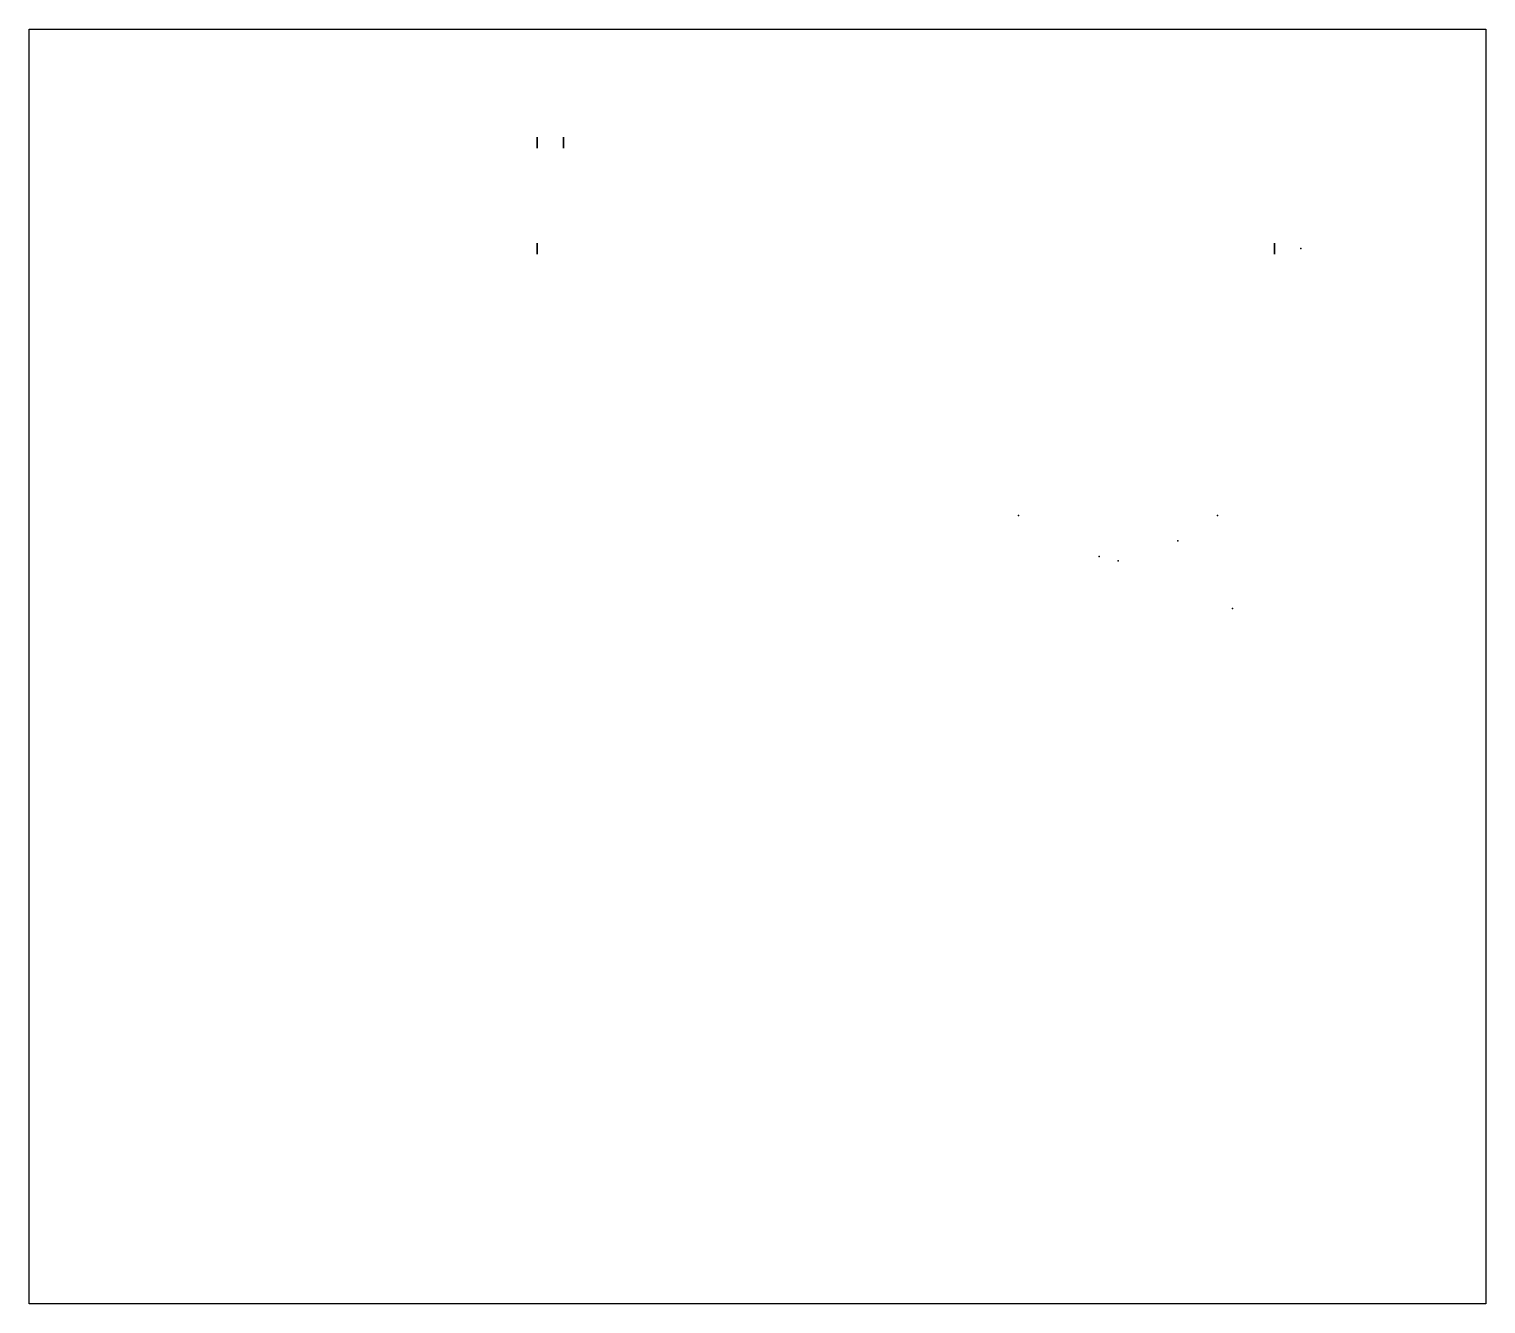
# Model space of a CAD drawing. Header units: millimetres. Extents: x 579 to 1246, y 407 to 991.
import ezdxf

# ---------------------------------------------------------------- set-up
doc = ezdxf.new("R2010")
doc.units = ezdxf.units.MM

msp = doc.modelspace()

# ---------------------------------------------------------------- linework, layer by layer
at = {"color": 3, "elevation": 200}
msp.add_lwpolyline([(1246.16, 406.54), (578.71, 406.54), (578.71, 990.84), (1246.16, 990.84)], close=True, dxfattribs=at)
for points in [[(811.43, 941.28, 17), (811.43, 941.28, 17.5), (811.43, 941.28, 18), (811.43, 941.28, 19.5), (811.43, 938.78, 19.5), (811.43, 936.28, 19.5), (811.43, 936.28, 18), (811.43, 936.28, 17), (811.43, 936.28, 16), (811.43, 938.78, 16), (811.43, 941.28, 16), (811.43, 941.28, 16.5), (811.43, 941.28, 17)], [(823.52, 941.28, 139), (823.52, 941.28, 139.5), (823.52, 941.28, 140), (823.52, 941.28, 141.5), (823.52, 938.78, 141.5), (823.52, 936.28, 141.5), (823.52, 936.28, 140), (823.52, 936.28, 139), (823.52, 936.28, 138), (823.52, 938.78, 138), (823.52, 941.28, 138), (823.52, 941.28, 138.5), (823.52, 941.28, 139)], [(811.43, 892.77, 150), (811.43, 892.77, 150.5), (811.43, 892.77, 151), (811.43, 892.77, 152.5), (811.43, 890.27, 152.5), (811.43, 887.77, 152.5), (811.43, 887.77, 151), (811.43, 887.77, 150), (811.43, 887.77, 149), (811.43, 890.27, 149), (811.43, 892.77, 149), (811.43, 892.77, 149.5), (811.43, 892.77, 150)], [(1149.34, 892.77, 78), (1149.34, 892.77, 78.5), (1149.34, 892.77, 79), (1149.34, 892.77, 80.5), (1149.34, 890.27, 80.5), (1149.34, 887.77, 80.5), (1149.34, 887.77, 79), (1149.34, 887.77, 78), (1149.34, 887.77, 77), (1149.34, 890.27, 77), (1149.34, 892.77, 77), (1149.34, 892.77, 77.5), (1149.34, 892.77, 78)]]:
    msp.add_rational_spline(points, [1, 1, 1, 0.707106781187, 1, 0.707106781187, 1, 1, 1, 1, 1, 1, 1], degree=2, knots=[0, 0, 0, 1, 1, 2.570796, 2.570796, 4.141593, 4.141593, 5.141593, 5.141593, 6.141593, 6.141593, 7.141593, 7.141593, 7.141593])
at = {"color": 3}
msp.add_point((1161.43, 890.27, 200), dxfattribs=at)
for p in [(1031.96, 767.85), (1031.96, 767.85), (1031.96, 767.85), (1031.96, 767.85), (1031.96, 767.85), (1031.96, 767.85), (1031.96, 767.85), (1031.96, 767.85), (1123.26, 767.85), (1123.26, 767.85), (1123.26, 767.85), (1123.26, 767.85), (1123.26, 767.85), (1123.26, 767.85), (1123.26, 767.85), (1123.26, 767.85), (1130.06, 725.26), (1130.06, 725.26), (1130.06, 725.26), (1130.06, 725.26), (1130.06, 725.26), (1130.06, 725.26), (1130.06, 725.26), (1130.06, 725.26)]:
    msp.add_point(p)
at = {"color": 6}
for p in [(1105.1, 756.25), (1068.92, 749.14), (1077.64, 747.18)]:
    msp.add_point(p, dxfattribs=at)

doc.saveas('drawing.dxf')
